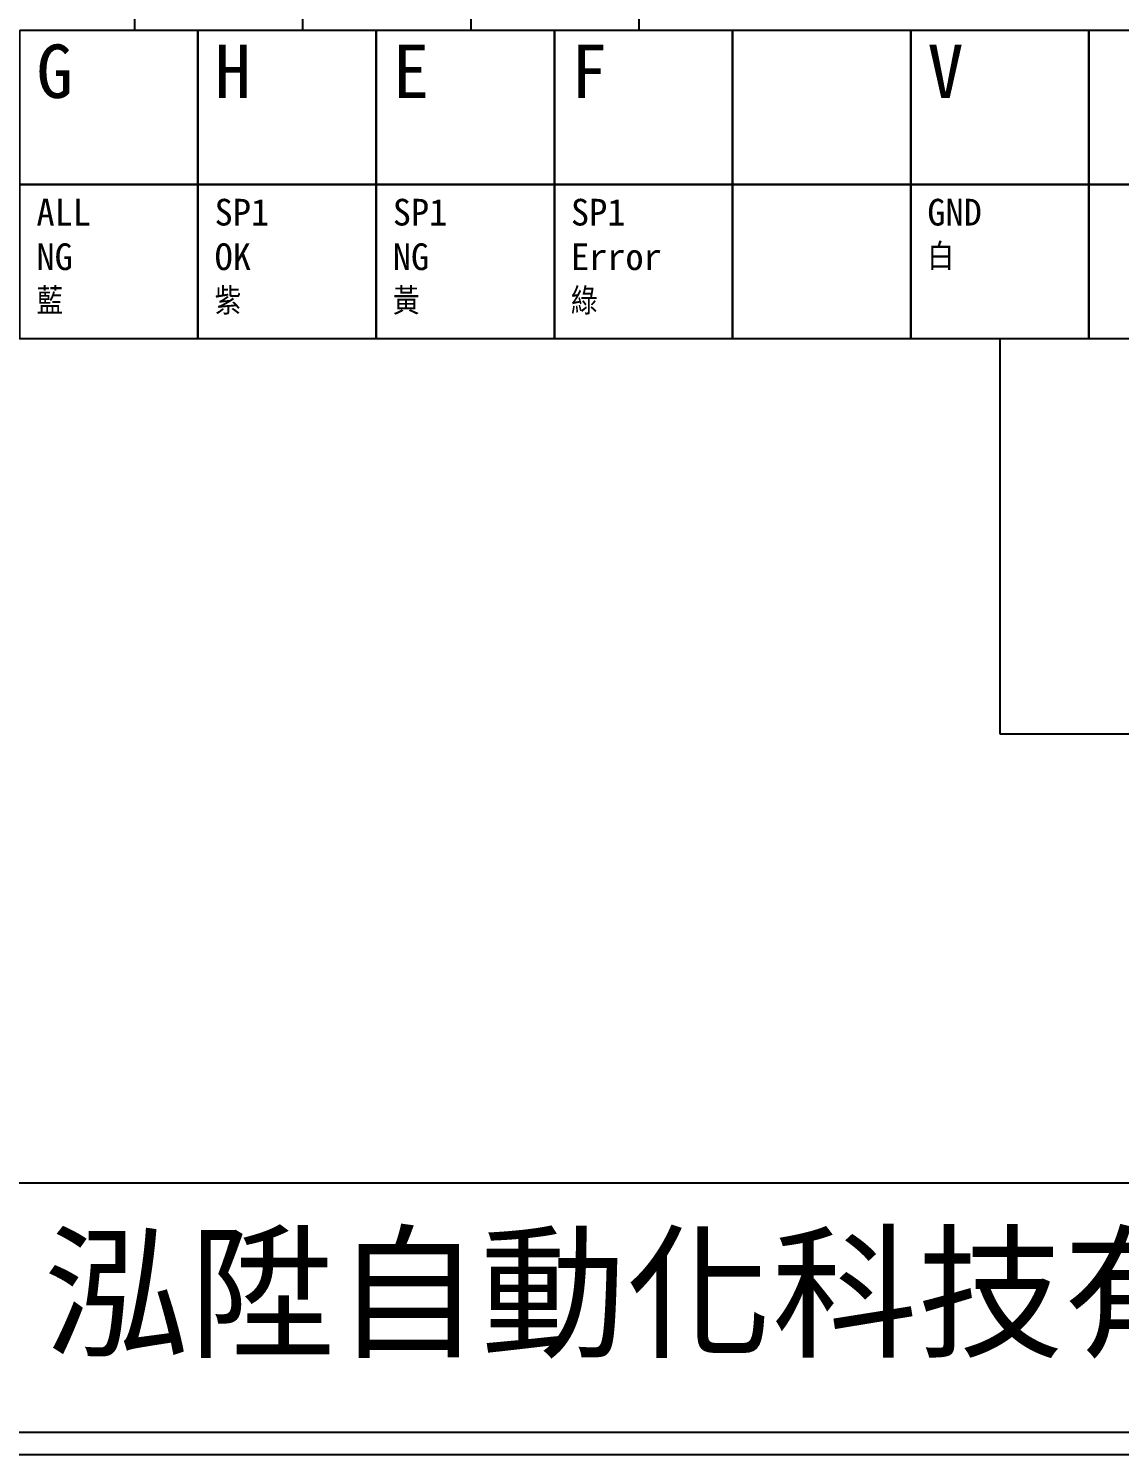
# Model space of a CAD drawing. Extents: x 627 to 914, y 3 to 207.
# Drawn here: x 665 to 726.2, y 3 to 83.1 of the extents above; entities that cross this region are included whole.
import ezdxf

# ---------------------------------------------------------------- set-up
doc = ezdxf.new("R2010")
doc.units = 0
doc.layers.get('0').update_dxf_attribs({"linetype": 'CONTINUOUS'})
doc.layers.add('圖框層', color=7, linetype='CONTINUOUS')
doc.layers.add('標尺寸層', color=3, linetype='CONTINUOUS')
doc.styles.add('STSL', font='KAIU.TTF')

msp = doc.modelspace()

# ---------------------------------------------------------------- linework, layer by layer
at = {"color": 0}
for points in [[(664.467, 82.981), (674.477, 82.981), (674.477, 74.316), (664.467, 74.316)], [(674.477, 82.981), (684.487, 82.981), (684.487, 74.316), (674.477, 74.316)], [(684.487, 82.981), (694.497, 82.981), (694.497, 74.316), (684.487, 74.316)], [(694.497, 82.981), (704.507, 82.981), (704.507, 74.316), (694.497, 74.316)], [(704.507, 82.981), (714.517, 82.981), (714.517, 74.316), (704.507, 74.316)], [(714.517, 82.981), (724.527, 82.981), (724.527, 74.316), (714.517, 74.316)], [(724.527, 82.981), (734.537, 82.981), (734.537, 74.316), (724.527, 74.316)], [(664.467, 74.316), (674.477, 74.316), (674.477, 65.652), (664.467, 65.652)], [(674.477, 74.316), (684.487, 74.316), (684.487, 65.652), (674.477, 65.652)], [(684.487, 74.316), (694.497, 74.316), (694.497, 65.652), (684.487, 65.652)], [(694.497, 74.316), (704.507, 74.316), (704.507, 65.652), (694.497, 65.652)], [(704.507, 74.316), (714.517, 74.316), (714.517, 65.652), (704.507, 65.652)], [(714.517, 74.316), (724.527, 74.316), (724.527, 65.652), (714.517, 65.652)], [(724.527, 74.316), (734.537, 74.316), (734.537, 65.652), (724.527, 65.652)]]:
    msp.add_lwpolyline(points, close=True, dxfattribs=at)
at = {"layer": '圖框層', "color": 7}
for p, q in [((628.447, 18.25), (912.947, 18.25)), ((628.447, 4.25), (912.947, 4.25)), ((627.197, 3), (914.197, 3))]:
    msp.add_line(p, q, dxfattribs=at)
at = {"layer": '標尺寸層', "color": 0}
for p, q in [((670.931, 82.981), (670.931, 111.512)), ((680.377, 82.981), (680.377, 111.512)), ((689.823, 82.981), (689.823, 111.512)), ((699.268, 82.981), (699.268, 111.512))]:
    msp.add_line(p, q, dxfattribs=at)
at = {"layer": '標尺寸層'}
for p, q in [((719.522, 65.652), (719.522, 43.462)), ((719.522, 43.462), (907.962, 43.462))]:
    msp.add_line(p, q, dxfattribs=at)

# ---------------------------------------------------------------- texts
at = {"color": 0, "width": 8.29132, "attachment_point": 1}
for s, insert, char_height in [('G', (665.403, 82.18), 3), ('H', (675.413, 82.18), 3), ('E', (685.422, 82.18), 3), ('F', (695.432, 82.18), 3), ('V', (715.452, 82.18), 3), ('ALL\\PNG\\P{\\Fromanc,chineset|c136;藍}', (665.403, 73.516), 1.5), ('SP1\\POK\\P{\\Fromanc,chineset|c136;紫}', (675.413, 73.516), 1.5), ('SP1\\PNG\\P{\\Fromanc,chineset|c136;黃}', (685.422, 73.516), 1.5), ('SP1\\PError\\P{\\Fromanc,chineset|c136;綠}', (695.432, 73.516), 1.5), ('GND\\P{\\Fromanc,chineset|c136;白}', (715.452, 73.516), 1.5)]:
    msp.add_mtext(s, dxfattribs=dict(at, insert=insert, char_height=char_height))
at = {"layer": '圖框層', "color": 4, "style": 'STSL'}
msp.add_text('泓陞自動化科技有限公司', height=6, dxfattribs=at).set_placement((665.8, 9.076))

doc.saveas('drawing.dxf')
